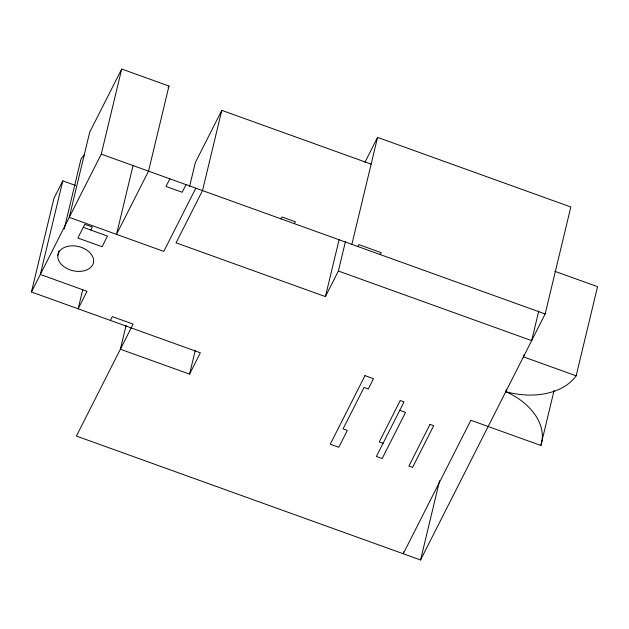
<?xml version="1.0" encoding="UTF-8"?>
<svg xmlns="http://www.w3.org/2000/svg" width="629" height="629" viewBox="0 0 629 629"><rect width="100%" height="100%" fill="white"/><g stroke="black" fill="none" stroke-linecap="round" stroke-linejoin="round"><path stroke-width="0.94" d="M126.115 325.35L120.375 349.229L189.557 374.137L200.352 352.814L31.45 291.99L53.921 198.387L62.798 180.861L75.614 185.484M62.798 180.861L40.319 274.472L87.014 291.29L78.145 308.808L82.729 289.702M57.821 255.618L58.969 250.845M64.244 228.87L80.292 162.007A18.202 12.415 13.5 0 1 84.656 155.064M31.45 291.99L101.269 154.129L121.704 69.017L168.973 86.039L148.538 171.151L116.522 234.365L133.096 165.333M189.596 186.467L195.328 162.589L221.785 110.35L371.134 164.13M221.785 110.35L202.522 190.587L176.065 242.825L325.421 296.605L338.371 271.028L345.478 241.418M189.557 374.137L195.289 350.259M325.421 296.605L339.18 239.295M351.87 244.367L377.557 137.389L570.833 206.988L545.154 313.965L420.557 559.983L76.408 436.062L133.104 324.092L112.355 316.623L110.429 320.428M403.724 551.845L403.26 553.756L470.869 420.266L540.877 445.474L554.078 390.467M420.557 559.983L439.592 480.705M540.877 445.474A63.466 43.283 13.5 0 0 505.795 391.67L506.251 389.776M523.886 354.953L523.438 356.847L576.148 375.827L597.55 286.675L554.833 271.296M538.762 311.017L531.654 340.627L338.371 271.028M121.704 69.017L89.688 132.232L69.253 217.351L163.792 251.388L195.808 188.173M90.765 230.049L92.306 226.998L84.813 224.301L77.87 238.014L102.087 246.733L107.48 236.064L83.272 227.352M168.1 87.769L168.973 86.039M169.869 178.833L166.009 186.451L182.151 192.262L186.011 184.643M281.132 218.892L282.091 216.989L295.355 221.762L294.388 223.665M364.93 162.329L377.557 137.389M357.799 246.505L358.766 244.595L381.245 252.693L380.278 254.596M101.269 154.129L545.154 313.965M399.769 410.32L405.532 412.396L382.165 458.533L376.401 456.457L404.038 401.884L400.233 400.516L379.271 441.912L383.077 443.28M576.148 375.827A63.466 43.283 13.5 0 1 505.795 391.67M364.993 375.623L330.256 444.208L338.787 447.282L347.334 430.409L343.064 428.876L364.034 387.48L368.295 389.013L373.524 378.697L364.993 375.623M429.992 424.402L408.881 466.081L412.569 467.41L433.68 425.731L429.992 424.402M62.287 265.296A18.202 12.415 13.5 0 0 92.722 264.746A18.202 12.415 13.5 0 0 72.146 245.837A18.202 12.415 13.5 0 0 62.287 265.296"/></g></svg>
